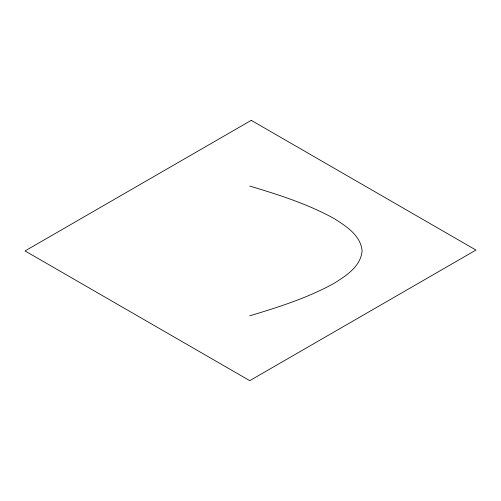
<?xml version="1.0" encoding="UTF-8"?>
<svg xmlns="http://www.w3.org/2000/svg" width="501" height="501" viewBox="0 0 501 501"><rect width="100%" height="100%" fill="white"/><g stroke="black" fill="none" stroke-linecap="round" stroke-linejoin="round"><path stroke-width="0.75" d="M249.749 315.799C278.587 307.157 307.545 297.963 334.01 283.366C346.041 275.769 360.726 266.557 362.098 250.932C360.726 235.313 346.041 226.101 334.01 218.499C307.545 203.901 278.587 194.707 249.749 186.071M251.251 120.34L25.05 250.932L249.749 380.66L475.95 250.068L251.251 120.34"/></g></svg>
